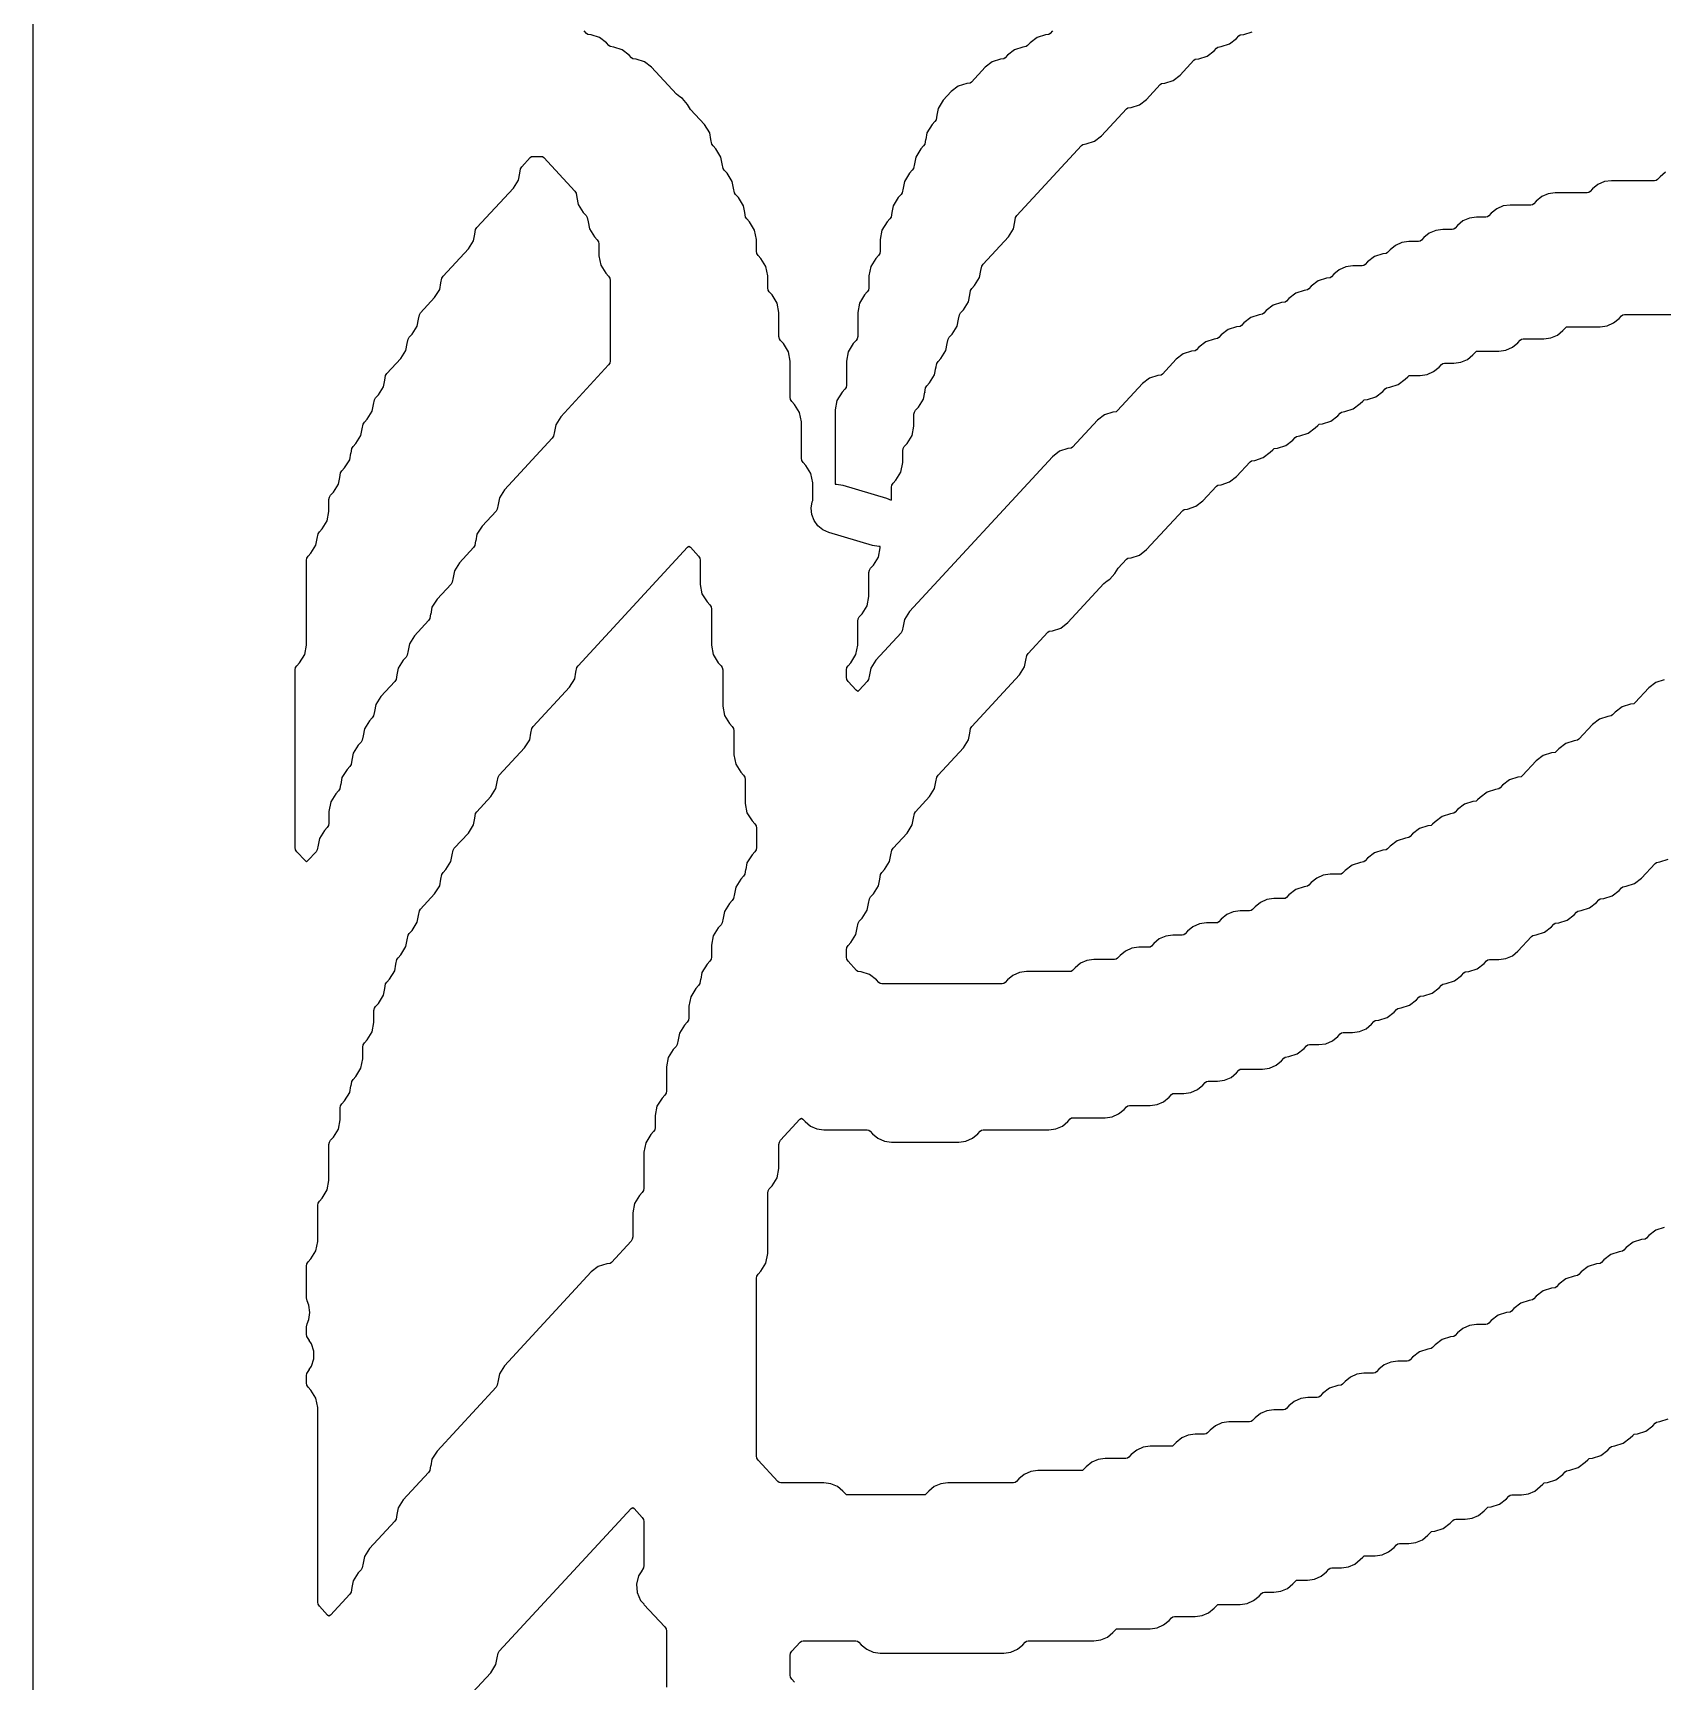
# Model space of a CAD drawing. Header units: millimetres. Extents: x 10 to 410, y 18 to 283.
# Drawn here: x 10 to 41.63, y 215.44 to 247.44 of the extents above; entities that cross this region are included whole.
import ezdxf

# ---------------------------------------------------------------- set-up
doc = ezdxf.new("R2010")
doc.units = ezdxf.units.MM
doc.layers.add('CUT', color=1, linetype='Continuous')

msp = doc.modelspace()

# ---------------------------------------------------------------- linework, layer by layer
at = {"layer": 'CUT'}
for points in [[(31.134, 280), (31.134, 283), (23.134, 283), (23.134, 280), (10, 280), (10, 160), (23.134, 160), (23.134, 157), (31.134, 157), (31.134, 160), (52.134, 160), (52.134, 157), (60.134, 157), (60.134, 160), (73.2679, 160), (73.2679, 280), (60.134, 280), (60.134, 283), (52.134, 283), (52.134, 280)], [(15.3107, 237.2022), (15.3189, 237.2457), (15.3425, 237.2833), (15.3963, 237.3415), (15.4948, 237.4987), (15.5193, 237.629), (15.5205, 237.6288), (15.5374, 237.7183), (15.5609, 237.7559), (15.6147, 237.8141), (15.7132, 237.9713), (15.7476, 238.1535), (15.7476, 238.3836), (15.7558, 238.4272), (15.7794, 238.4647), (15.8332, 238.523), (15.9317, 238.6801), (15.9562, 238.8104), (15.9574, 238.8102), (15.9743, 238.8997), (15.9978, 238.9373), (16.0516, 238.9955), (16.1501, 239.1527), (16.1747, 239.283), (16.1758, 239.2828), (16.1927, 239.3723), (16.2163, 239.4099), (16.2701, 239.4681), (16.3686, 239.6253), (16.3931, 239.7556), (16.3943, 239.7554), (16.4112, 239.8449), (16.4347, 239.8824), (16.4885, 239.9407), (16.587, 240.0979), (16.6116, 240.2282), (16.6127, 240.2279), (16.6296, 240.3175), (16.6532, 240.355), (16.707, 240.4133), (16.8055, 240.5704), (16.8301, 240.7007), (16.8312, 240.7005), (16.8481, 240.79), (16.8716, 240.8276), (17.1439, 241.1221), (17.2424, 241.2793), (17.267, 241.4096), (17.2681, 241.4094), (17.285, 241.4989), (17.3085, 241.5365), (17.3623, 241.5947), (17.4608, 241.7519), (17.4854, 241.8822), (17.4865, 241.8819), (17.5034, 241.9715), (17.527, 242.009), (17.7992, 242.3035), (17.8977, 242.4607), (17.9223, 242.591), (17.9234, 242.5908), (17.9403, 242.6803), (17.9639, 242.7179), (18.4546, 243.2487), (18.5531, 243.4059), (18.5777, 243.5362), (18.5788, 243.536), (18.5957, 243.6255), (18.6192, 243.663), (19.3284, 244.4301), (19.4269, 244.5873), (19.4515, 244.7176), (19.4526, 244.7174), (19.4695, 244.8069), (19.493, 244.8445), (19.6563, 245.0211), (19.6817, 245.0419), (19.7141, 245.0464), (19.8637, 245.0464), (19.8962, 245.0419), (19.9215, 245.0211), (20.5218, 244.3719), (20.5453, 244.3343), (20.5622, 244.2448), (20.5633, 244.245), (20.5879, 244.1147), (20.6864, 243.9576), (20.7402, 243.8993), (20.7637, 243.8618), (20.7806, 243.7722), (20.7818, 243.7725), (20.8064, 243.6422), (20.9048, 243.485), (20.9587, 243.4267), (20.9822, 243.3892), (20.9904, 243.3456), (20.9904, 243.1155), (21.0248, 242.9333), (21.1233, 242.7761), (21.1771, 242.7179), (21.2006, 242.6803), (21.2089, 242.6368), (21.2089, 241.0763), (21.2006, 241.0328), (21.1771, 240.9952), (20.2495, 239.9918), (20.151, 239.8346), (20.1264, 239.7043), (20.1253, 239.7045), (20.1084, 239.615), (20.0849, 239.5775), (19.1572, 238.5741), (19.0588, 238.4169), (19.0342, 238.2866), (19.033, 238.2868), (19.0161, 238.1973), (18.9926, 238.1597), (18.7203, 237.8652), (18.6219, 237.7081), (18.5973, 237.5778), (18.5961, 237.578), (18.5792, 237.4884), (18.5557, 237.4509), (18.2834, 237.1564), (18.185, 236.9992), (18.1604, 236.8689), (18.1592, 236.8691), (18.1423, 236.7796), (18.1188, 236.742), (17.8465, 236.4475), (17.7481, 236.2903), (17.7235, 236.16), (17.7223, 236.1602), (17.7054, 236.0707), (17.6819, 236.0332), (17.4096, 235.7386), (17.3112, 235.5815), (17.2866, 235.4512), (17.2854, 235.4514), (17.2685, 235.3619), (17.245, 235.3243), (17.1912, 235.2661), (17.0927, 235.1089), (17.0681, 234.9786), (17.067, 234.9788), (17.0501, 234.8893), (17.0266, 234.8517), (16.7543, 234.5572), (16.6558, 234.4), (16.6312, 234.2697), (16.6301, 234.2699), (16.6132, 234.1804), (16.5897, 234.1429), (16.5358, 234.0846), (16.4374, 233.9275), (16.4128, 233.7972), (16.4116, 233.7974), (16.3947, 233.7079), (16.3712, 233.6703), (16.3174, 233.6121), (16.2189, 233.4549), (16.1943, 233.3246), (16.1932, 233.3248), (16.1763, 233.2353), (16.1528, 233.1977), (16.0989, 233.1395), (16.0005, 232.9823), (15.9759, 232.852), (15.9747, 232.8522), (15.9578, 232.7627), (15.9343, 232.7251), (15.8805, 232.6669), (15.782, 232.5097), (15.7476, 232.3275), (15.7476, 232.0974), (15.7394, 232.0539), (15.7159, 232.0163), (15.662, 231.9581), (15.5636, 231.8009), (15.539, 231.6706), (15.5378, 231.6708), (15.5209, 231.5813), (15.4974, 231.5437), (15.3388, 231.3721), (15.3107, 231.3504), (15.2826, 231.3721), (15.124, 231.5437), (15.1005, 231.5813), (15.0923, 231.6248), (15.0923, 235.0756), (15.1005, 235.1191), (15.124, 235.1567), (15.1778, 235.2149), (15.2763, 235.3721), (15.3107, 235.5544)], [(15.5292, 223.9763), (15.5292, 224.679), (15.5374, 224.7225), (15.5609, 224.7601), (15.6147, 224.8183), (15.7132, 224.9755), (15.7476, 225.1577), (15.7476, 225.8604), (15.7558, 225.904), (15.7794, 225.9415), (15.8332, 225.9998), (15.9317, 226.1569), (15.9661, 226.3392), (15.9661, 226.5693), (15.9743, 226.6128), (15.9978, 226.6504), (16.0516, 226.7086), (16.1501, 226.8658), (16.1747, 226.9961), (16.1758, 226.9959), (16.1927, 227.0854), (16.2163, 227.123), (16.2701, 227.1812), (16.3686, 227.3384), (16.403, 227.5206), (16.403, 227.7507), (16.4112, 227.7943), (16.4347, 227.8318), (16.4885, 227.89), (16.587, 228.0472), (16.6214, 228.2295), (16.6214, 228.4596), (16.6296, 228.5031), (16.6532, 228.5407), (16.707, 228.5989), (16.8055, 228.7561), (16.8301, 228.8864), (16.8312, 228.8862), (16.8481, 228.9757), (16.8716, 229.0132), (16.9254, 229.0715), (17.0239, 229.2287), (17.0485, 229.359), (17.0496, 229.3587), (17.0665, 229.4483), (17.0901, 229.4858), (17.1439, 229.5441), (17.2424, 229.7012), (17.267, 229.8315), (17.2681, 229.8313), (17.285, 229.9208), (17.3085, 229.9584), (17.3623, 230.0166), (17.4608, 230.1738), (17.4854, 230.3041), (17.4865, 230.3039), (17.5034, 230.3934), (17.527, 230.431), (17.7992, 230.7255), (17.8977, 230.8827), (17.9223, 231.013), (17.9234, 231.0128), (17.9403, 231.1023), (17.9639, 231.1398), (18.0177, 231.1981), (18.1162, 231.3552), (18.1408, 231.4855), (18.1419, 231.4853), (18.1588, 231.5748), (18.1823, 231.6124), (18.4546, 231.9069), (18.5531, 232.0641), (18.5777, 232.1944), (18.5788, 232.1942), (18.5957, 232.2837), (18.6192, 232.3213), (18.8915, 232.6158), (18.99, 232.773), (19.0146, 232.9033), (19.0157, 232.903), (19.0326, 232.9926), (19.0561, 233.0301), (19.5468, 233.5609), (19.6453, 233.7181), (19.6699, 233.8484), (19.671, 233.8482), (19.6879, 233.9377), (19.7115, 233.9753), (20.4207, 234.7424), (20.5191, 234.8995), (20.5437, 235.0298), (20.5448, 235.0296), (20.5617, 235.1191), (20.5853, 235.1567), (22.71, 237.4549), (22.738, 237.4766), (22.7661, 237.4549), (22.9247, 237.2833), (22.9482, 237.2457), (22.9565, 237.2022), (22.9565, 236.7358), (22.9909, 236.5535), (23.0893, 236.3964), (23.1432, 236.3381), (23.1667, 236.3006), (23.1749, 236.257), (23.1749, 235.5544), (23.2093, 235.3721), (23.3078, 235.2149), (23.3616, 235.1567), (23.3851, 235.1191), (23.3934, 235.0756), (23.3934, 234.3729), (23.4278, 234.1907), (23.5262, 234.0335), (23.5801, 233.9753), (23.6036, 233.9377), (23.6118, 233.8942), (23.6118, 233.4278), (23.6462, 233.2455), (23.7447, 233.0884), (23.7985, 233.0301), (23.822, 232.9926), (23.8303, 232.949), (23.8303, 232.4826), (23.8647, 232.3004), (23.9631, 232.1432), (24.017, 232.085), (24.0405, 232.0474), (24.0487, 232.0039), (24.0487, 231.6248), (24.0405, 231.5813), (24.017, 231.5437), (23.9631, 231.4855), (23.8647, 231.3283), (23.8401, 231.198), (23.8389, 231.1982), (23.822, 231.1087), (23.7985, 231.0711), (23.7447, 231.0129), (23.6462, 230.8557), (23.6216, 230.7254), (23.6205, 230.7256), (23.6036, 230.6361), (23.5801, 230.5986), (23.5262, 230.5403), (23.4278, 230.3832), (23.4032, 230.2529), (23.402, 230.2531), (23.3851, 230.1636), (23.3616, 230.126), (23.3078, 230.0678), (23.2093, 229.9106), (23.1749, 229.7283), (23.1749, 229.4982), (23.1667, 229.4547), (23.1432, 229.4171), (23.0893, 229.3589), (22.9909, 229.2017), (22.9663, 229.0714), (22.9651, 229.0716), (22.9482, 228.9821), (22.9247, 228.9446), (22.8709, 228.8863), (22.7724, 228.7292), (22.738, 228.5469), (22.738, 228.3168), (22.7298, 228.2733), (22.7063, 228.2357), (22.6524, 228.1775), (22.554, 228.0203), (22.5294, 227.89), (22.5282, 227.8902), (22.5113, 227.8007), (22.4878, 227.7631), (22.434, 227.7049), (22.3355, 227.5477), (22.3011, 227.3655), (22.3011, 226.8991), (22.2929, 226.8555), (22.2694, 226.818), (22.2155, 226.7597), (22.1171, 226.6026), (22.0827, 226.4203), (22.0827, 226.1902), (22.0744, 226.1467), (22.0509, 226.1091), (21.9971, 226.0509), (21.8986, 225.8937), (21.8642, 225.7115), (21.8642, 225.0088), (21.856, 224.9652), (21.8325, 224.9277), (21.7786, 224.8694), (21.6802, 224.7123), (21.6458, 224.53), (21.6458, 224.0637), (21.6375, 224.0201), (21.614, 223.9825), (21.2322, 223.5696), (21.2069, 223.5488), (21.1406, 223.5396), (20.9778, 223.4876), (20.842, 223.3838), (19.1572, 221.5614), (19.0588, 221.4043), (19.0342, 221.274), (19.033, 221.2742), (19.0161, 221.1847), (18.9926, 221.1471), (17.8465, 219.9074), (17.7481, 219.7502), (17.7235, 219.6199), (17.7223, 219.6202), (17.7054, 219.5306), (17.6819, 219.4931), (17.1912, 218.9623), (17.0927, 218.8051), (17.0681, 218.6748), (17.067, 218.675), (17.0501, 218.5855), (17.0266, 218.5479), (16.5358, 218.0171), (16.4374, 217.86), (16.4128, 217.7297), (16.4116, 217.7299), (16.3947, 217.6403), (16.3712, 217.6028), (16.3174, 217.5446), (16.2189, 217.3874), (16.1943, 217.2571), (16.1932, 217.2573), (16.1763, 217.1678), (16.1528, 217.1302), (15.7757, 216.7223), (15.7476, 216.7006), (15.7196, 216.7223), (15.5609, 216.8939), (15.5374, 216.9315), (15.5292, 216.975), (15.5292, 220.7494), (15.4948, 220.9317), (15.3963, 221.0889), (15.3425, 221.1471), (15.3189, 221.1847), (15.3107, 221.2282), (15.3107, 221.3709), (15.3189, 221.4145), (15.3673, 221.4917), (15.3654, 221.4929), (15.4082, 221.5557), (15.4519, 221.6978), (15.4519, 221.8465), (15.4082, 221.9886), (15.3654, 222.0514), (15.3673, 222.0526), (15.3189, 222.1298), (15.3107, 222.1734), (15.3107, 222.3161), (15.3223, 222.3778), (15.3595, 222.4611), (15.379, 222.5992), (15.3595, 222.7372), (15.3223, 222.8205), (15.3107, 222.8822), (15.3107, 223.4975), (15.3189, 223.5411), (15.3425, 223.5786), (15.3963, 223.6369), (15.4948, 223.7941)]]:
    msp.add_lwpolyline(points, close=True, dxfattribs=at)
for points in [[(41.7007, 244.7365), (41.5947, 244.6496), (41.5481, 244.5991), (41.5228, 244.5783), (41.4903, 244.5738), (40.6512, 244.5738), (40.5155, 244.5551), (40.39, 244.5002), (40.284, 244.4133), (40.2374, 244.3628), (40.2121, 244.342), (40.1796, 244.3376), (39.5589, 244.3376), (39.4232, 244.3188), (39.2977, 244.2639), (39.1918, 244.177), (39.1452, 244.1265), (39.1198, 244.1058), (39.0874, 244.1013), (38.6851, 244.1013), (38.5494, 244.0825), (38.4239, 244.0276), (38.318, 243.9407), (38.2714, 243.8902), (38.246, 243.8695), (38.2136, 243.865), (38.0298, 243.865), (37.8941, 243.8462), (37.7685, 243.7913), (37.6626, 243.7044), (37.616, 243.654), (37.5907, 243.6332), (37.5582, 243.6287), (37.3744, 243.6287), (37.2387, 243.6099), (37.1132, 243.555), (37.0073, 243.4681), (36.9607, 243.4177), (36.9353, 243.3969), (36.9029, 243.3924), (36.7191, 243.3924), (36.5834, 243.3736), (36.4578, 243.3187), (36.3519, 243.2318), (36.3053, 243.1814), (36.28, 243.1606), (36.2137, 243.1514), (36.0509, 243.0994), (35.9151, 242.9956), (35.8684, 242.9451), (35.8431, 242.9243), (35.8106, 242.9198), (35.6268, 242.9198), (35.4911, 242.9011), (35.3656, 242.8462), (35.2597, 242.7593), (35.213, 242.7088), (35.1877, 242.688), (35.1215, 242.6789), (34.9586, 242.6268), (34.8228, 242.523), (34.7761, 242.4725), (34.7508, 242.4517), (34.6846, 242.4426), (34.5217, 242.3906), (34.3859, 242.2867), (34.3392, 242.2362), (34.3139, 242.2155), (34.2477, 242.2063), (34.0848, 242.1543), (33.949, 242.0504), (33.9023, 242), (33.877, 241.9792), (33.8108, 241.97), (33.6479, 241.918), (33.5121, 241.8141), (33.4654, 241.7637), (33.4401, 241.7429), (33.3739, 241.7337), (33.211, 241.6817), (33.0752, 241.5779), (33.0285, 241.5274), (33.0032, 241.5066), (32.937, 241.4974), (32.7741, 241.4454), (32.6383, 241.3416), (32.5916, 241.2911), (32.5663, 241.2703), (32.5001, 241.2611), (32.3372, 241.2091), (32.2014, 241.1053), (31.9363, 240.8185), (31.911, 240.7977), (31.8447, 240.7886), (31.6819, 240.7365), (31.5461, 240.6327), (31.0625, 240.1097), (31.0372, 240.0889), (30.9709, 240.0797), (30.8081, 240.0277), (30.6723, 239.9239), (30.1887, 239.4008), (30.1634, 239.38), (30.0971, 239.3709), (29.9343, 239.3188), (29.7985, 239.215), (27.0214, 236.2112), (26.923, 236.054), (26.8984, 235.9237), (26.8972, 235.924), (26.8804, 235.8344), (26.8568, 235.7969), (26.3661, 235.2661), (26.2676, 235.1089), (26.243, 234.9786), (26.2419, 234.9788), (26.225, 234.8893), (26.2015, 234.8517), (26.0428, 234.6801), (26.0148, 234.6584), (25.9867, 234.6801), (25.8281, 234.8517), (25.8045, 234.8893), (25.7963, 234.9328), (25.7963, 235.0756), (25.8045, 235.1191), (25.8281, 235.1567), (25.8819, 235.2149), (25.9804, 235.3721), (26.0148, 235.5544), (26.0148, 236.0207), (26.023, 236.0643), (26.0465, 236.1019), (26.1004, 236.1601), (26.1988, 236.3173), (26.2332, 236.4995), (26.2332, 236.9659), (26.2414, 237.0094), (26.265, 237.047), (26.3188, 237.1052), (26.4173, 237.2624), (26.4517, 237.4447), (26.4517, 237.4719), (26.4238, 237.4691), (26.3001, 237.4892), (25.4535, 237.7433), (25.3392, 237.7946), (25.2421, 237.8738), (25.1688, 237.9755), (25.1244, 238.0926), (25.1117, 238.2173), (25.1318, 238.341), (25.141, 238.3615), (25.141, 238.7072), (25.1066, 238.8895), (25.0081, 239.0467), (24.9543, 239.1049), (24.9307, 239.1425), (24.9225, 239.186), (24.9225, 239.8887), (24.8881, 240.0709), (24.7897, 240.2281), (24.7358, 240.2863), (24.7123, 240.3239), (24.7041, 240.3674), (24.7041, 241.0701), (24.6697, 241.2524), (24.5712, 241.4095), (24.5174, 241.4678), (24.4938, 241.5053), (24.4856, 241.5489), (24.4856, 242.0153), (24.4512, 242.1975), (24.3528, 242.3547), (24.2989, 242.4129), (24.2754, 242.4505), (24.2672, 242.494), (24.2672, 242.7241), (24.2328, 242.9064), (24.1343, 243.0635), (24.0805, 243.1218), (24.0569, 243.1593), (24.0487, 243.2029), (24.0487, 243.433), (24.0143, 243.6152), (23.9159, 243.7724), (23.862, 243.8306), (23.8385, 243.8682), (23.8216, 243.9577), (23.8205, 243.9575), (23.7959, 244.0878), (23.6974, 244.245), (23.6436, 244.3032), (23.62, 244.3408), (23.6031, 244.4303), (23.602, 244.4301), (23.5774, 244.5604), (23.479, 244.7175), (23.4251, 244.7758), (23.4016, 244.8133), (23.3847, 244.9029), (23.3836, 244.9026), (23.359, 245.0329), (23.2605, 245.1901), (23.2067, 245.2484), (23.1831, 245.2859), (23.1662, 245.3754), (23.1651, 245.3752), (23.1405, 245.5055), (23.0421, 245.6627), (22.7698, 245.9572), (22.7082, 246.0555), (22.611, 246.1687), (22.5596, 246.2011), (22.4962, 246.2531), (22.0126, 246.7762), (21.8768, 246.88), (21.714, 246.932), (21.6477, 246.9412), (21.6224, 246.962), (21.5757, 247.0125), (21.4399, 247.1163), (21.2771, 247.1683), (21.2108, 247.1775), (21.1855, 247.1983), (21.1388, 247.2487), (21.003, 247.3526), (20.8402, 247.4046), (20.7739, 247.4138), (20.7486, 247.4346), (20.702, 247.485)], [(29.7984, 247.485), (29.7518, 247.4346), (29.7265, 247.4138), (29.6602, 247.4046), (29.4974, 247.3526), (29.3616, 247.2487), (29.3149, 247.1983), (29.2896, 247.1775), (29.2233, 247.1683), (29.0605, 247.1163), (28.9247, 247.0125), (28.878, 246.962), (28.8527, 246.9412), (28.7864, 246.932), (28.6236, 246.88), (28.4878, 246.7762), (28.2226, 246.4894), (28.1973, 246.4686), (28.131, 246.4595), (27.9682, 246.4074), (27.8324, 246.3036), (27.6768, 246.1353), (27.5783, 245.9781), (27.5537, 245.8478), (27.5526, 245.848), (27.5357, 245.7585), (27.5122, 245.7209), (27.4583, 245.6627), (27.3599, 245.5055), (27.3353, 245.3752), (27.3341, 245.3754), (27.3173, 245.2859), (27.2937, 245.2484), (27.2399, 245.1901), (27.1414, 245.0329), (27.1168, 244.9026), (27.1157, 244.9029), (27.0988, 244.8133), (27.0753, 244.7758), (27.0214, 244.7175), (26.923, 244.5604), (26.8984, 244.4301), (26.8972, 244.4303), (26.8804, 244.3408), (26.8568, 244.3032), (26.803, 244.245), (26.7045, 244.0878), (26.6799, 243.9575), (26.6788, 243.9577), (26.6619, 243.8682), (26.6384, 243.8306), (26.5845, 243.7724), (26.4861, 243.6152), (26.4517, 243.433), (26.4517, 243.2029), (26.4435, 243.1593), (26.4199, 243.1218), (26.3661, 243.0635), (26.2676, 242.9064), (26.2332, 242.7241), (26.2332, 242.494), (26.225, 242.4505), (26.2015, 242.4129), (26.1476, 242.3547), (26.0492, 242.1975), (26.0148, 242.0153), (26.0148, 241.5489), (26.0066, 241.5053), (25.983, 241.4678), (25.9292, 241.4095), (25.8307, 241.2524), (25.7963, 241.0701), (25.7963, 240.6037), (25.7881, 240.5602), (25.7646, 240.5226), (25.7107, 240.4644), (25.6123, 240.3072), (25.5779, 240.125), (25.5779, 238.68), (25.6058, 238.6828), (25.7295, 238.6627), (26.5761, 238.4086), (26.666, 238.3682), (26.6701, 238.3898), (26.6701, 238.6199), (26.6783, 238.6634), (26.7019, 238.701), (26.7557, 238.7592), (26.8542, 238.9164), (26.8886, 239.0987), (26.8886, 239.3288), (26.8968, 239.3723), (26.9203, 239.4099), (26.9742, 239.4681), (27.0726, 239.6253), (27.107, 239.8075), (27.107, 240.0376), (27.1152, 240.0812), (27.1388, 240.1187), (27.1926, 240.177), (27.2911, 240.3341), (27.3157, 240.4644), (27.3168, 240.4642), (27.3337, 240.5537), (27.3572, 240.5913), (27.4111, 240.6495), (27.5095, 240.8067), (27.5341, 240.937), (27.5352, 240.9368), (27.5521, 241.0263), (27.5757, 241.0639), (27.6295, 241.1221), (27.728, 241.2793), (27.7526, 241.4096), (27.7537, 241.4094), (27.7706, 241.4989), (27.7941, 241.5365), (27.848, 241.5947), (27.9464, 241.7519), (27.971, 241.8822), (27.9722, 241.8819), (27.989, 241.9715), (28.0126, 242.009), (28.0664, 242.0673), (28.1649, 242.2244), (28.1895, 242.3547), (28.1906, 242.3545), (28.2075, 242.444), (28.231, 242.4816), (28.2849, 242.5398), (28.3833, 242.697), (28.4079, 242.8273), (28.4091, 242.8271), (28.4259, 242.9166), (28.4495, 242.9542), (28.9402, 243.485), (29.0387, 243.6422), (29.0633, 243.7725), (29.0644, 243.7722), (29.0813, 243.8618), (29.1048, 243.8993), (30.3604, 245.2574), (30.3857, 245.2782), (30.452, 245.2874), (30.6149, 245.3394), (30.7506, 245.4432), (31.2342, 245.9663), (31.2595, 245.9871), (31.3258, 245.9962), (31.4887, 246.0483), (31.6245, 246.1521), (31.8896, 246.4389), (31.9149, 246.4596), (31.9812, 246.4688), (32.144, 246.5208), (32.2798, 246.6247), (32.5449, 246.9114), (32.5702, 246.9322), (32.6365, 246.9414), (32.7994, 246.9934), (32.9352, 247.0972), (32.9818, 247.1477), (33.0071, 247.1685), (33.0734, 247.1777), (33.2363, 247.2297), (33.3721, 247.3335), (33.4187, 247.384), (33.444, 247.4048), (33.5103, 247.414), (33.6732, 247.466)], [(41.675, 234.8814), (41.5121, 234.8294), (41.3763, 234.7255), (41.1112, 234.4388), (41.0859, 234.418), (41.0196, 234.4088), (40.8568, 234.3568), (40.721, 234.253), (40.6743, 234.2025), (40.649, 234.1817), (40.5827, 234.1725), (40.4199, 234.1205), (40.2841, 234.0167), (40.019, 233.7299), (39.9936, 233.7091), (39.9274, 233.7), (39.7645, 233.6479), (39.6287, 233.5441), (39.5821, 233.4936), (39.5567, 233.4728), (39.4905, 233.4637), (39.3276, 233.4117), (39.1918, 233.3078), (38.9267, 233.021), (38.9014, 233.0003), (38.8351, 232.9911), (38.6723, 232.9391), (38.5365, 232.8352), (38.4898, 232.7848), (38.4645, 232.764), (38.3982, 232.7548), (38.2354, 232.7028), (38.0996, 232.599), (38.0529, 232.5485), (38.0276, 232.5277), (37.9613, 232.5185), (37.7985, 232.4665), (37.6627, 232.3627), (37.616, 232.3122), (37.5907, 232.2914), (37.5244, 232.2822), (37.3616, 232.2302), (37.2258, 232.1264), (37.1791, 232.0759), (37.1538, 232.0551), (37.0875, 232.046), (36.9247, 231.9939), (36.7889, 231.8901), (36.7422, 231.8396), (36.7169, 231.8188), (36.6506, 231.8097), (36.4878, 231.7576), (36.352, 231.6538), (36.3053, 231.6033), (36.28, 231.5825), (36.2137, 231.5734), (36.0509, 231.5214), (35.9151, 231.4175), (35.8684, 231.367), (35.8431, 231.3463), (35.7768, 231.3371), (35.614, 231.2851), (35.4782, 231.1812), (35.4315, 231.1308), (35.4062, 231.11), (35.3737, 231.1055), (35.1899, 231.1055), (35.0542, 231.0867), (34.9287, 231.0318), (34.8228, 230.9449), (34.7761, 230.8945), (34.7508, 230.8737), (34.6846, 230.8645), (34.5217, 230.8125), (34.3859, 230.7087), (34.3392, 230.6582), (34.3139, 230.6374), (34.2815, 230.6329), (34.0977, 230.6329), (33.962, 230.6141), (33.8364, 230.5592), (33.7305, 230.4723), (33.6839, 230.4219), (33.6586, 230.4011), (33.6261, 230.3966), (33.4423, 230.3966), (33.3066, 230.3779), (33.1811, 230.323), (33.0752, 230.236), (33.0285, 230.1856), (33.0032, 230.1648), (32.9708, 230.1603), (32.787, 230.1603), (32.6513, 230.1416), (32.5257, 230.0867), (32.4198, 229.9998), (32.3732, 229.9493), (32.3479, 229.9285), (32.3154, 229.9241), (32.1316, 229.9241), (31.9959, 229.9053), (31.8704, 229.8504), (31.7645, 229.7635), (31.7178, 229.713), (31.6925, 229.6923), (31.6601, 229.6878), (31.4763, 229.6878), (31.3406, 229.669), (31.215, 229.6141), (31.1091, 229.5272), (31.0625, 229.4767), (31.0372, 229.456), (31.0047, 229.4515), (30.6025, 229.4515), (30.4668, 229.4327), (30.3412, 229.3778), (30.2353, 229.2909), (30.1887, 229.2405), (30.1634, 229.2197), (30.1309, 229.2152), (29.2918, 229.2152), (29.1561, 229.1964), (29.0305, 229.1415), (28.9246, 229.0546), (28.878, 229.0042), (28.8527, 228.9834), (28.8202, 228.9789), (26.4861, 228.9789), (26.4536, 228.9834), (26.4283, 229.0042), (26.3816, 229.0547), (26.2458, 229.1585), (26.083, 229.2105), (26.0167, 229.2197), (25.9914, 229.2405), (25.8281, 229.4171), (25.8045, 229.4547), (25.7963, 229.4982), (25.7963, 229.641), (25.8045, 229.6845), (25.8281, 229.7221), (25.8819, 229.7803), (25.9804, 229.9375), (26.005, 230.0678), (26.0061, 230.0676), (26.023, 230.1571), (26.0465, 230.1947), (26.1004, 230.2529), (26.1988, 230.4101), (26.2234, 230.5404), (26.2245, 230.5402), (26.2414, 230.6297), (26.265, 230.6673), (26.3188, 230.7255), (26.4173, 230.8827), (26.4419, 231.013), (26.443, 231.0128), (26.4599, 231.1023), (26.4834, 231.1398), (26.5373, 231.1981), (26.6357, 231.3552), (26.6603, 231.4855), (26.6614, 231.4853), (26.6783, 231.5748), (26.7019, 231.6124), (26.9742, 231.9069), (27.0726, 232.0641), (27.0972, 232.1944), (27.0983, 232.1942), (27.1152, 232.2837), (27.1388, 232.3213), (27.4111, 232.6158), (27.5095, 232.773), (27.5341, 232.9033), (27.5352, 232.903), (27.5521, 232.9926), (27.5757, 233.0301), (28.0664, 233.5609), (28.1649, 233.7181), (28.1895, 233.8484), (28.1906, 233.8482), (28.2075, 233.9377), (28.231, 233.9753), (29.1587, 234.9787), (29.2571, 235.1358), (29.2817, 235.2661), (29.2829, 235.2659), (29.2997, 235.3554), (29.3233, 235.393), (29.7051, 235.806), (29.7304, 235.8267), (29.7967, 235.8359), (29.9595, 235.8879), (30.0953, 235.9918), (30.7973, 236.7511), (30.8607, 236.8031), (30.9121, 236.8355), (31.0093, 236.9487), (31.0709, 237.047), (31.2342, 237.2237), (31.2595, 237.2445), (31.3258, 237.2536), (31.4887, 237.3056), (31.6245, 237.4095), (32.3265, 238.1688), (32.3518, 238.1896), (32.4181, 238.1988), (32.5809, 238.2508), (32.7167, 238.3546), (32.9818, 238.6414), (33.0071, 238.6622), (33.0734, 238.6713), (33.2363, 238.7234), (33.3721, 238.8272), (33.6372, 239.114), (33.6625, 239.1348), (33.7288, 239.1439), (33.8916, 239.1959), (34.0274, 239.2998), (34.0741, 239.3503), (34.0994, 239.371), (34.1657, 239.3802), (34.3285, 239.4322), (34.4643, 239.5361), (34.511, 239.5865), (34.5363, 239.6073), (34.6026, 239.6165), (34.7654, 239.6685), (34.9012, 239.7724), (34.9479, 239.8228), (34.9732, 239.8436), (35.0395, 239.8528), (35.2023, 239.9048), (35.3381, 240.0086), (35.3848, 240.0591), (35.4101, 240.0799), (35.4764, 240.0891), (35.6392, 240.1411), (35.775, 240.2449), (35.8217, 240.2954), (35.847, 240.3162), (35.9133, 240.3254), (36.0761, 240.3774), (36.2119, 240.4812), (36.2586, 240.5317), (36.2839, 240.5525), (36.3502, 240.5616), (36.513, 240.6137), (36.6488, 240.7175), (36.6955, 240.768), (36.7208, 240.7888), (36.7533, 240.7932), (36.9371, 240.7932), (37.0728, 240.812), (37.1983, 240.8669), (37.3042, 240.9538), (37.3508, 241.0043), (37.3762, 241.025), (37.4086, 241.0295), (37.5924, 241.0295), (37.7281, 241.0483), (37.8536, 241.1032), (37.9595, 241.1901), (38.0062, 241.2406), (38.0315, 241.2613), (38.064, 241.2658), (38.4662, 241.2658), (38.6019, 241.2846), (38.7274, 241.3395), (38.8333, 241.4264), (38.88, 241.4768), (38.9053, 241.4976), (38.9378, 241.5021), (39.34, 241.5021), (39.4757, 241.5209), (39.6012, 241.5758), (39.7071, 241.6627), (39.7538, 241.7131), (39.7791, 241.7339), (39.8116, 241.7384), (40.4323, 241.7384), (40.568, 241.7572), (40.6935, 241.8121), (40.7994, 241.899), (40.846, 241.9494), (40.8714, 241.9702), (40.9038, 241.9747), (45.204, 241.9747)], [(41.675, 224.2485), (41.5121, 224.1965), (41.3763, 224.0926), (41.3297, 224.0421), (41.3043, 224.0214), (41.2381, 224.0122), (41.0752, 223.9602), (40.9394, 223.8563), (40.8928, 223.8059), (40.8674, 223.7851), (40.8012, 223.7759), (40.6383, 223.7239), (40.5025, 223.6201), (40.4559, 223.5696), (40.4305, 223.5488), (40.3643, 223.5396), (40.2014, 223.4876), (40.0656, 223.3838), (40.019, 223.3333), (39.9936, 223.3125), (39.9274, 223.3033), (39.7645, 223.2513), (39.6287, 223.1475), (39.5821, 223.097), (39.5567, 223.0762), (39.4905, 223.0671), (39.3276, 223.015), (39.1918, 222.9112), (39.1452, 222.8607), (39.1198, 222.8399), (39.0536, 222.8308), (38.8907, 222.7787), (38.7549, 222.6749), (38.7083, 222.6244), (38.6829, 222.6036), (38.6167, 222.5945), (38.4538, 222.5425), (38.318, 222.4386), (38.2714, 222.3881), (38.246, 222.3674), (38.2136, 222.3629), (38.0298, 222.3629), (37.8941, 222.3441), (37.7685, 222.2892), (37.6626, 222.2023), (37.616, 222.1519), (37.5907, 222.1311), (37.5244, 222.1219), (37.3616, 222.0699), (37.2258, 221.966), (37.1791, 221.9156), (37.1538, 221.8948), (37.0875, 221.8856), (36.9247, 221.8336), (36.7889, 221.7298), (36.7422, 221.6793), (36.7169, 221.6585), (36.6844, 221.654), (36.5006, 221.654), (36.3649, 221.6352), (36.2394, 221.5803), (36.1335, 221.4934), (36.0869, 221.443), (36.0615, 221.4222), (36.0291, 221.4177), (35.8453, 221.4177), (35.7096, 221.399), (35.584, 221.3441), (35.4781, 221.2571), (35.4315, 221.2067), (35.4062, 221.1859), (35.3399, 221.1768), (35.1771, 221.1247), (35.0413, 221.0209), (34.9946, 220.9704), (34.9693, 220.9496), (34.9368, 220.9451), (34.753, 220.9451), (34.6173, 220.9264), (34.4918, 220.8715), (34.3859, 220.7846), (34.3392, 220.7341), (34.3139, 220.7133), (34.2815, 220.7089), (34.0977, 220.7089), (33.962, 220.6901), (33.8364, 220.6352), (33.7305, 220.5483), (33.6839, 220.4978), (33.6586, 220.4771), (33.6261, 220.4726), (33.2239, 220.4726), (33.0882, 220.4538), (32.9626, 220.3989), (32.8567, 220.312), (32.8101, 220.2616), (32.7848, 220.2408), (32.7523, 220.2363), (32.5685, 220.2363), (32.4328, 220.2175), (32.3073, 220.1626), (32.2014, 220.0757), (32.1547, 220.0253), (32.1294, 220.0045), (32.097, 220), (31.6947, 220), (31.559, 219.9812), (31.4335, 219.9263), (31.3276, 219.8394), (31.2809, 219.789), (31.2556, 219.7682), (31.2232, 219.7637), (30.8209, 219.7637), (30.6852, 219.7449), (30.5597, 219.69), (30.4538, 219.6031), (30.4071, 219.5527), (30.3818, 219.5319), (30.3494, 219.5274), (29.5102, 219.5274), (29.3745, 219.5087), (29.249, 219.4538), (29.1431, 219.3669), (29.0964, 219.3164), (29.0711, 219.2956), (29.0387, 219.2911), (27.7626, 219.2911), (27.6269, 219.2724), (27.5014, 219.2175), (27.3955, 219.1306), (27.3488, 219.0801), (27.3235, 219.0593), (27.2911, 219.0549), (25.8307, 219.0549), (25.7983, 219.0593), (25.773, 219.0801), (25.7263, 219.1306), (25.6204, 219.2175), (25.4949, 219.2724), (25.3592, 219.2911), (24.52, 219.2911), (24.4876, 219.2956), (24.4623, 219.3164), (24.0805, 219.7294), (24.0569, 219.7669), (24.0487, 219.8105), (24.0487, 223.2612), (24.0569, 223.3048), (24.0805, 223.3424), (24.1343, 223.4006), (24.2328, 223.5578), (24.2672, 223.74), (24.2672, 224.9153), (24.2754, 224.9588), (24.2989, 224.9964), (24.3528, 225.0546), (24.4512, 225.2118), (24.4856, 225.394), (24.4856, 225.8604), (24.4938, 225.904), (24.5174, 225.9415), (24.8945, 226.3494), (24.9225, 226.3712), (24.9506, 226.3494), (24.9925, 226.304), (25.0984, 226.2171), (25.2239, 226.1622), (25.3597, 226.1435), (26.1988, 226.1435), (26.2313, 226.139), (26.2566, 226.1182), (26.3032, 226.0677), (26.4091, 225.9808), (26.5346, 225.9259), (26.6704, 225.9072), (27.9806, 225.9072), (28.1163, 225.9259), (28.2418, 225.9808), (28.3477, 226.0677), (28.3944, 226.1182), (28.4197, 226.139), (28.4521, 226.1435), (29.7282, 226.1435), (29.8639, 226.1622), (29.9894, 226.2171), (30.0953, 226.304), (30.142, 226.3545), (30.1673, 226.3753), (30.1997, 226.3797), (30.8204, 226.3797), (30.9562, 226.3985), (31.0817, 226.4534), (31.1876, 226.5403), (31.2342, 226.5908), (31.2595, 226.6115), (31.292, 226.616), (31.6942, 226.616), (31.83, 226.6348), (31.9555, 226.6897), (32.0614, 226.7766), (32.108, 226.8271), (32.1333, 226.8478), (32.1658, 226.8523), (32.3496, 226.8523), (32.4853, 226.8711), (32.6108, 226.926), (32.7167, 227.0129), (32.7634, 227.0633), (32.7887, 227.0841), (32.8211, 227.0886), (33.0049, 227.0886), (33.1407, 227.1074), (33.2662, 227.1623), (33.3721, 227.2492), (33.4187, 227.2996), (33.444, 227.3204), (33.4765, 227.3249), (33.8788, 227.3249), (34.0145, 227.3437), (34.14, 227.3986), (34.2459, 227.4855), (34.2925, 227.5359), (34.3178, 227.5567), (34.3841, 227.5659), (34.547, 227.6179), (34.6828, 227.7217), (34.7294, 227.7722), (34.7548, 227.793), (34.7872, 227.7975), (34.971, 227.7975), (35.1067, 227.8162), (35.2322, 227.8711), (35.3381, 227.958), (35.3848, 228.0085), (35.4101, 228.0293), (35.4426, 228.0338), (35.6264, 228.0338), (35.7621, 228.0525), (35.8876, 228.1074), (35.9935, 228.1943), (36.0401, 228.2448), (36.0655, 228.2656), (36.1317, 228.2747), (36.2946, 228.3267), (36.4304, 228.4306), (36.477, 228.4811), (36.5024, 228.5018), (36.5686, 228.511), (36.7315, 228.563), (36.8673, 228.6669), (36.9139, 228.7173), (36.9393, 228.7381), (37.0055, 228.7473), (37.1684, 228.7993), (37.3042, 228.9032), (37.3508, 228.9536), (37.3762, 228.9744), (37.4424, 228.9836), (37.6053, 229.0356), (37.7411, 229.1394), (37.7877, 229.1899), (37.8131, 229.2107), (37.8793, 229.2199), (38.0422, 229.2719), (38.178, 229.3757), (38.2246, 229.4262), (38.25, 229.447), (38.2824, 229.4515), (38.4662, 229.4515), (38.6019, 229.4702), (38.7274, 229.5251), (38.8333, 229.6121), (39.0984, 229.8988), (39.1238, 229.9196), (39.19, 229.9287), (39.3529, 229.9808), (39.4887, 230.0846), (39.5353, 230.1351), (39.5607, 230.1558), (39.6269, 230.165), (39.7898, 230.217), (39.9256, 230.3209), (39.9722, 230.3714), (39.9976, 230.3921), (40.0638, 230.4013), (40.2267, 230.4533), (40.3625, 230.5572), (40.4091, 230.6076), (40.4345, 230.6284), (40.5007, 230.6376), (40.6636, 230.6896), (40.7994, 230.7934), (40.846, 230.8439), (40.8714, 230.8647), (40.9376, 230.8739), (41.1005, 230.9259), (41.2363, 231.0297), (41.5014, 231.3165), (41.5267, 231.3373), (41.593, 231.3464), (41.7558, 231.3985)], [(24.7897, 215.418), (24.7358, 215.4762), (24.7123, 215.5138), (24.7041, 215.5573), (24.7041, 215.9363), (24.7123, 215.9799), (24.7358, 216.0175), (24.8992, 216.1941), (24.9245, 216.2149), (24.9569, 216.2194), (25.9804, 216.2194), (26.0128, 216.2149), (26.0381, 216.1941), (26.0848, 216.1437), (26.1907, 216.0568), (26.3162, 216.0019), (26.4519, 215.9831), (28.8544, 215.9831), (28.9901, 216.0019), (29.1156, 216.0568), (29.2215, 216.1437), (29.2682, 216.1941), (29.2935, 216.2149), (29.3259, 216.2194), (30.602, 216.2194), (30.7377, 216.2382), (30.8632, 216.2931), (30.9691, 216.38), (31.0158, 216.4304), (31.0411, 216.4512), (31.0735, 216.4557), (31.6942, 216.4557), (31.83, 216.4745), (31.9555, 216.5294), (32.0614, 216.6163), (32.108, 216.6667), (32.1333, 216.6875), (32.1658, 216.692), (32.568, 216.692), (32.7038, 216.7108), (32.8293, 216.7657), (32.9352, 216.8526), (32.9818, 216.903), (33.0071, 216.9238), (33.0396, 216.9283), (33.4419, 216.9283), (33.5776, 216.947), (33.7031, 217.0019), (33.809, 217.0888), (33.8556, 217.1393), (33.8809, 217.1601), (33.9134, 217.1646), (34.0972, 217.1646), (34.2329, 217.1833), (34.3584, 217.2382), (34.4643, 217.3251), (34.511, 217.3756), (34.5363, 217.3964), (34.5687, 217.4008), (34.7526, 217.4008), (34.8883, 217.4196), (35.0138, 217.4745), (35.1197, 217.5614), (35.1663, 217.6119), (35.1917, 217.6326), (35.2241, 217.6371), (35.4079, 217.6371), (35.5436, 217.6559), (35.6691, 217.7108), (35.775, 217.7977), (35.8217, 217.8481), (35.847, 217.8689), (35.8795, 217.8734), (36.0633, 217.8734), (36.199, 217.8922), (36.3245, 217.9471), (36.4304, 218.034), (36.477, 218.0844), (36.5024, 218.1052), (36.5348, 218.1097), (36.7186, 218.1097), (36.8543, 218.1285), (36.9798, 218.1834), (37.0857, 218.2703), (37.1324, 218.3207), (37.1577, 218.3415), (37.224, 218.3507), (37.3868, 218.4027), (37.5226, 218.5065), (37.5693, 218.557), (37.5946, 218.5778), (37.6271, 218.5823), (37.8109, 218.5823), (37.9466, 218.601), (38.0721, 218.6559), (38.178, 218.7429), (38.2246, 218.7933), (38.25, 218.8141), (38.3162, 218.8232), (38.4791, 218.8753), (38.6149, 218.9791), (38.6615, 219.0296), (38.6869, 219.0504), (38.7193, 219.0549), (38.9031, 219.0549), (39.0388, 219.0736), (39.1643, 219.1285), (39.2702, 219.2154), (39.3169, 219.2659), (39.3422, 219.2867), (39.4085, 219.2958), (39.5713, 219.3478), (39.7071, 219.4517), (39.7538, 219.5022), (39.7791, 219.5229), (39.8454, 219.5321), (40.0082, 219.5841), (40.144, 219.688), (40.1907, 219.7384), (40.216, 219.7592), (40.2823, 219.7684), (40.4451, 219.8204), (40.5809, 219.9243), (40.6276, 219.9747), (40.6529, 219.9955), (40.7192, 220.0047), (40.882, 220.0567), (41.0178, 220.1605), (41.0645, 220.211), (41.0898, 220.2318), (41.1561, 220.241), (41.3189, 220.293), (41.4547, 220.3968), (41.5014, 220.4473), (41.5267, 220.4681), (41.593, 220.4773), (41.7558, 220.5293)], [(18.1823, 214.836), (18.8915, 215.6031), (18.99, 215.7603), (19.0146, 215.8906), (19.0157, 215.8904), (19.0326, 215.9799), (19.0561, 216.0175), (21.6177, 218.7882), (21.6458, 218.81), (21.6738, 218.7882), (21.8325, 218.6166), (21.856, 218.5791), (21.8642, 218.5355), (21.8642, 217.6839), (21.856, 217.6403), (21.8076, 217.5631), (21.81, 217.5617), (21.7576, 217.4817), (21.7169, 217.3218), (21.7305, 217.1574), (21.7969, 217.0064), (21.8668, 216.9306), (21.8642, 216.9283), (22.2694, 216.49), (22.2929, 216.4525), (22.3011, 216.4089), (22.3011, 215.321)]]:
    msp.add_lwpolyline(points, dxfattribs=at)

doc.saveas('drawing.dxf')
